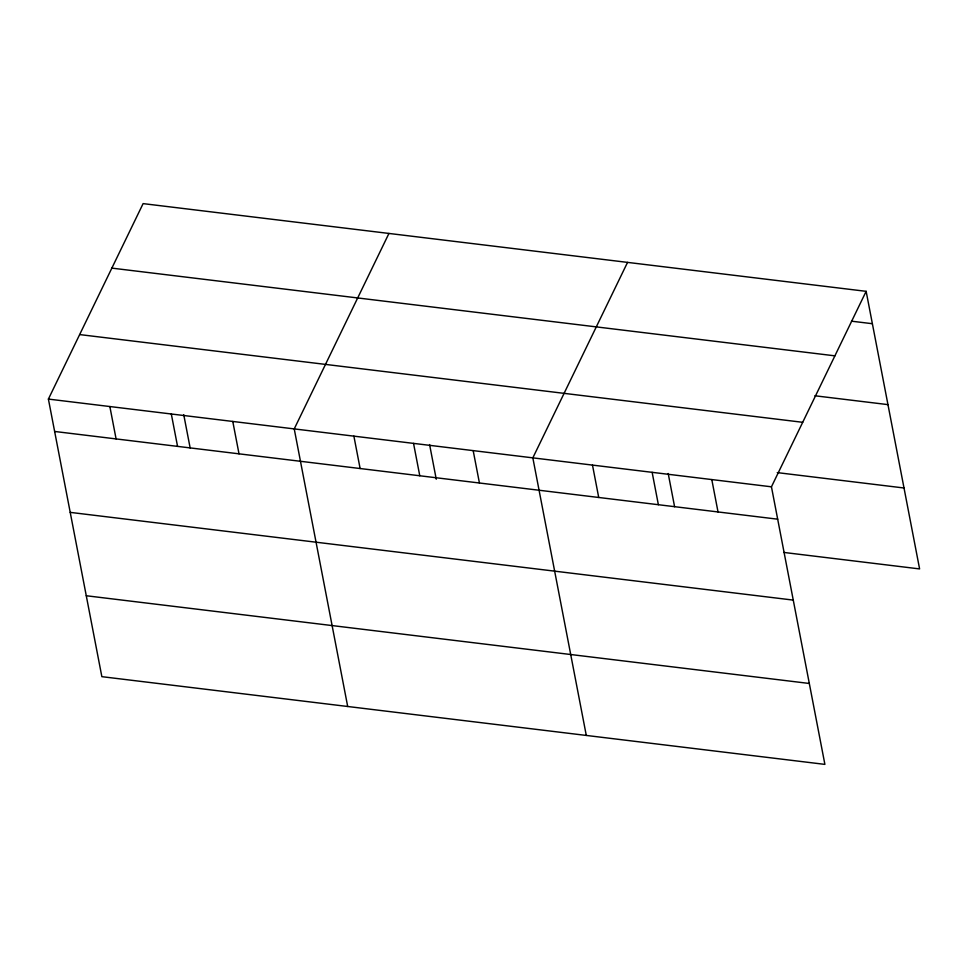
<?xml version="1.0" encoding="UTF-8"?>
<svg xmlns="http://www.w3.org/2000/svg" width="968" height="968" viewBox="0 0 968 968"><rect width="100%" height="100%" fill="white"/><g stroke="black" fill="none" stroke-linecap="round" stroke-linejoin="round"><path stroke-width="1.45" d="M866.142 291.332L771.448 486.807L824.893 764.381L101.858 676.668L48.4 399.082L143.107 203.619L866.142 291.332L919.6 568.918L783.899 552.45M388.942 233.445L294.236 428.909L347.694 706.483M627.542 262.388L532.836 457.864L586.293 735.438M851.501 321.182L872.386 323.711M111.852 268.124L834.9 355.837M814.887 395.767L887.958 404.624M79.654 334.577L802.702 422.302M777.256 472.614L904.015 487.993M48.4 399.082L771.448 486.807M54.631 431.462L777.679 519.187M70.216 512.375L793.264 600.099M86.273 595.744L809.321 683.469M711.795 479.571L718.026 511.951M668.198 473.497L674.599 506.736M652.142 472.336L658.373 504.703M592.489 465.1L598.72 497.467M473.183 450.628L479.426 482.996M429.586 444.554L436.265 479.233M413.542 443.392L419.773 475.76M353.889 436.144L360.12 468.524M232.78 421.455L239.011 453.835M183.751 414.727L190.151 447.954M171.312 414.001L177.555 446.369M109.856 406.548L116.087 438.915"/></g></svg>
